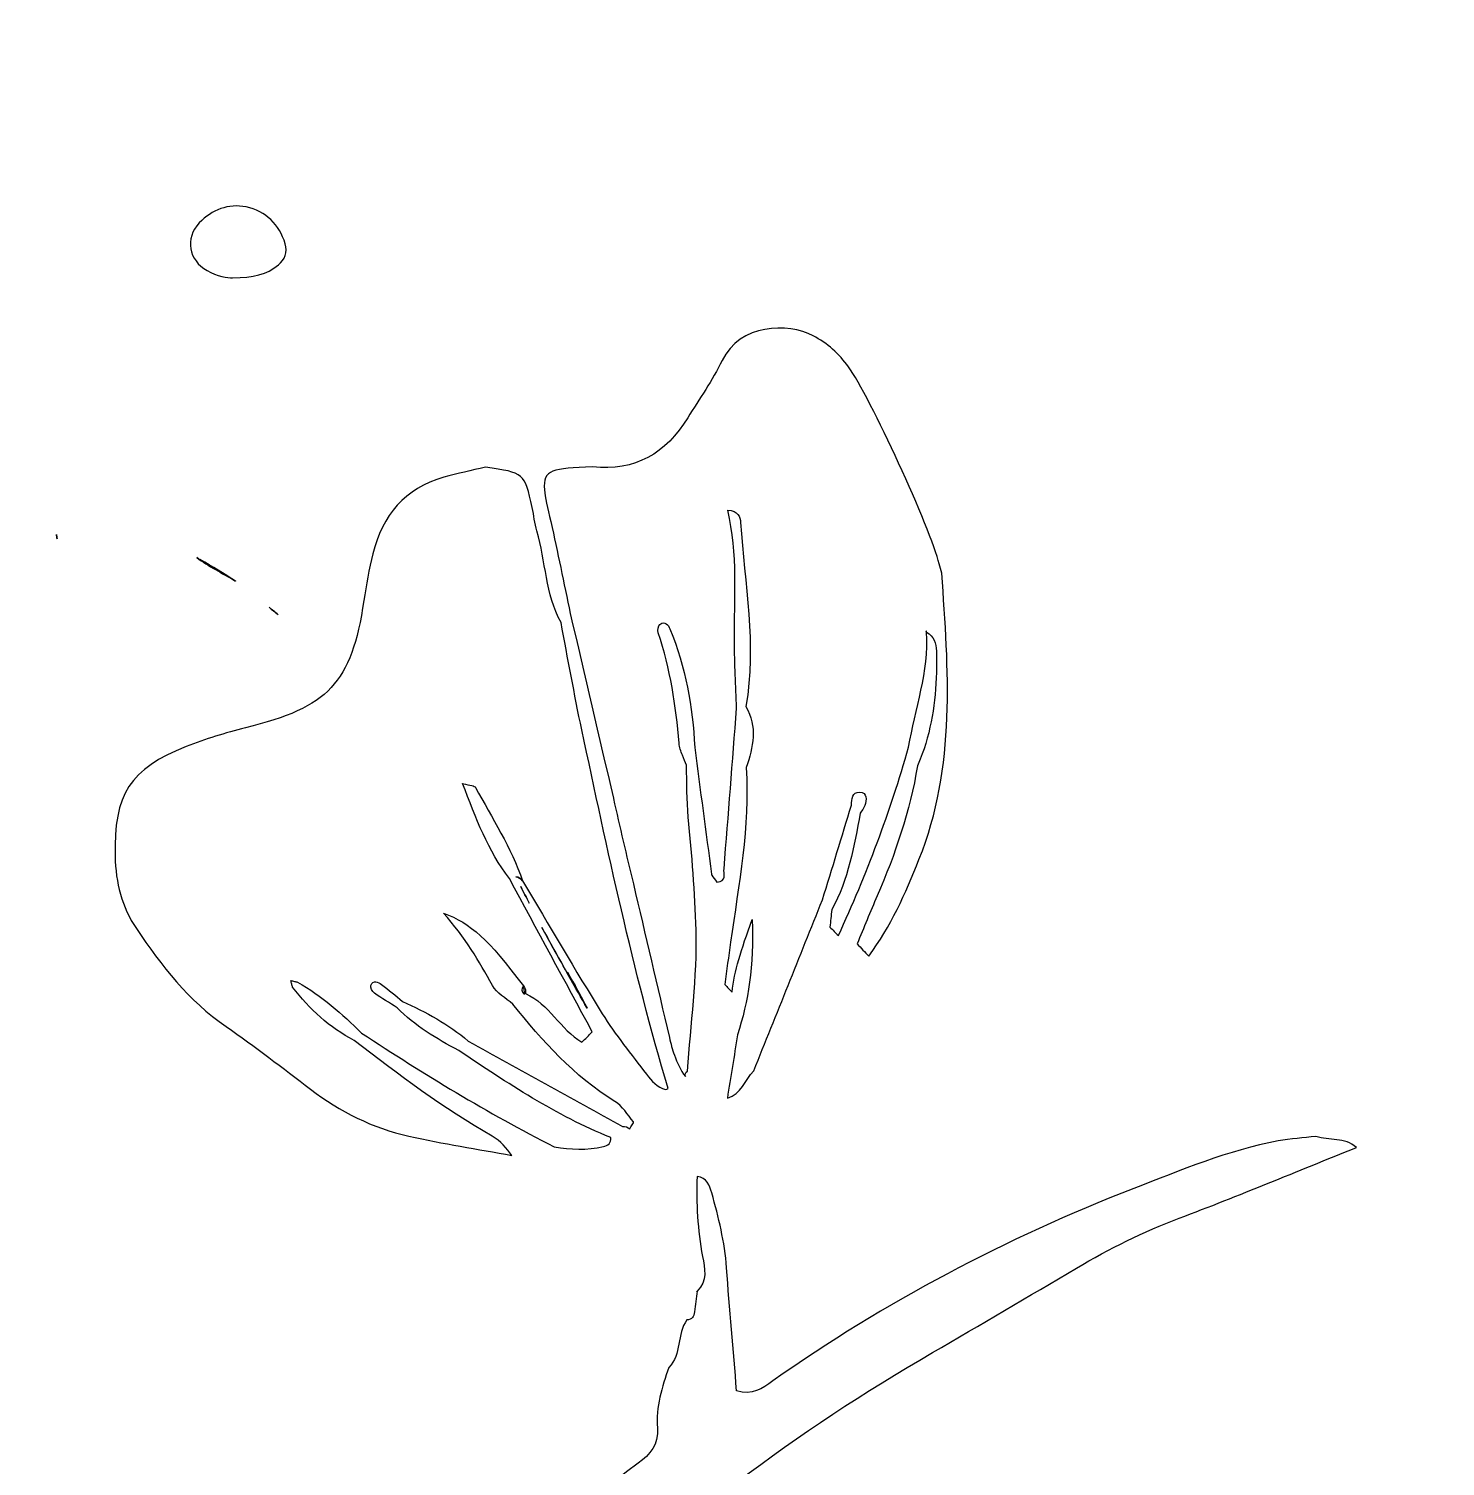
# Model space of a CAD drawing. Header units: centimetres. Extents: x -5.1 to 5.1, y -7 to 7.5.
# Drawn here: x -4.396 to -3.635, y -4.073 to -3.302 of the extents above; entities that cross this region are included whole.
import ezdxf

# ---------------------------------------------------------------- set-up
doc = ezdxf.new("R2010")
doc.units = ezdxf.units.CM
doc.header["$MEASUREMENT"] = 0
doc.layers.add('layer 1', color=7, linetype='Continuous')

msp = doc.modelspace()

# ---------------------------------------------------------------- linework, layer by layer
at = {"layer": 'layer 1', "color": 7}
msp.add_open_spline([(-5.12596, -6.96446), (-5.12596, -6.96446), (5.12594, -6.96446), (5.12594, -6.96446), (5.12594, -6.96446), (5.12594, -6.96446), (5.12594, 7.53467), (5.12594, 7.53467), (5.12594, 7.53467), (5.12594, 7.53467), (-5.12596, 7.53467), (-5.12596, 7.53467), (-5.12596, 7.53467), (-5.12596, 7.53467), (-5.12596, -6.96446), (-5.12596, -6.96446)], degree=3, knots=[0, 0, 0, 0, 0.2, 0.2, 0.2, 0.2, 0.4, 0.4, 0.4, 0.4, 0.6, 0.6, 0.6, 0.6, 1, 1, 1, 1], dxfattribs=at)
at = {"layer": 'layer 1', "color": 17}
for points, knots in [([(-4.30399, -3.40612), (-4.29725, -3.39906), (-4.28839, -3.39557), (-4.27883, -3.39754), (-4.27883, -3.39754), (-4.26828, -3.39977), (-4.26109, -3.40686), (-4.25788, -3.41733), (-4.25788, -3.41733), (-4.25654, -3.42185), (-4.25812, -3.42573), (-4.26158, -3.42869), (-4.26158, -3.42869), (-4.26768, -3.43384), (-4.27499, -3.4354), (-4.2861, -3.43564), (-4.2861, -3.43564), (-4.28875, -3.43564), (-4.29442, -3.43469), (-4.29979, -3.43169), (-4.29979, -3.43169), (-4.3097, -3.42615), (-4.31192, -3.41444), (-4.30399, -3.40612)], [0, 0, 0, 0, 0.142857, 0.142857, 0.142857, 0.142857, 0.285714, 0.285714, 0.285714, 0.285714, 0.428571, 0.428571, 0.428571, 0.428571, 0.571429, 0.571429, 0.571429, 0.571429, 0.714286, 0.714286, 0.714286, 0.714286, 1, 1, 1, 1]), ([(-4.04187, -3.51061), (-4.03566, -3.50045), (-4.02857, -3.49068), (-4.02349, -3.47999), (-4.02349, -3.47999), (-4.01393, -3.46009), (-3.98807, -3.4596), (-3.97463, -3.46665), (-3.97463, -3.46665), (-3.96701, -3.47064), (-3.9607, -3.47628), (-3.95558, -3.48334), (-3.95558, -3.48334), (-3.9445, -3.49851), (-3.91124, -3.57072), (-3.90697, -3.58907), (-3.90697, -3.58907), (-3.90658, -3.59073), (-3.90573, -3.59231), (-3.90559, -3.59397), (-3.90559, -3.59397), (-3.90196, -3.64583), (-3.89776, -3.69772), (-3.9178, -3.74771), (-3.9178, -3.74771), (-3.92507, -3.76588), (-3.933, -3.78369), (-3.94475, -3.79953), (-3.94475, -3.79953), (-3.94683, -3.79735), (-3.94895, -3.79512), (-3.951, -3.79287), (-3.951, -3.79287), (-3.94743, -3.78436), (-3.9439, -3.77576), (-3.94024, -3.76722), (-3.94024, -3.76722), (-3.93053, -3.74475), (-3.92263, -3.72168), (-3.91861, -3.69741), (-3.91861, -3.69741), (-3.91808, -3.69628), (-3.91762, -3.69508), (-3.91716, -3.69384), (-3.91716, -3.69384), (-3.91124, -3.67885), (-3.90884, -3.66319), (-3.90842, -3.64728), (-3.90842, -3.64728), (-3.90831, -3.6435), (-3.90835, -3.63966), (-3.90845, -3.63581), (-3.90845, -3.63581), (-3.90856, -3.63168), (-3.90976, -3.6278), (-3.91371, -3.62565), (-3.91371, -3.62565), (-3.91251, -3.64689), (-3.91974, -3.66689), (-3.92337, -3.68742), (-3.92337, -3.68742), (-3.93329, -3.72203), (-3.94585, -3.75575), (-3.96105, -3.78842), (-3.96105, -3.78842), (-3.96257, -3.78694), (-3.96405, -3.78546), (-3.9656, -3.78394), (-3.9656, -3.78394), (-3.96528, -3.78084), (-3.96497, -3.7777), (-3.96461, -3.77456), (-3.96461, -3.77456), (-3.95565, -3.75844), (-3.95258, -3.74062), (-3.9493, -3.72277), (-3.9493, -3.72277), (-3.94849, -3.7215), (-3.94736, -3.72016), (-3.94687, -3.71871), (-3.94687, -3.71871), (-3.94585, -3.71568), (-3.94542, -3.71173), (-3.94966, -3.71152), (-3.94966, -3.71152), (-3.95364, -3.71127), (-3.95389, -3.71533), (-3.95406, -3.71857), (-3.95406, -3.71857), (-3.95922, -3.73547), (-3.9644, -3.7524), (-3.96959, -3.7693), (-3.96959, -3.7693), (-3.98186, -3.79992), (-3.99418, -3.83044), (-4.00649, -3.86106), (-4.00649, -3.86106), (-4.01118, -3.86593), (-4.01298, -3.87365), (-4.02063, -3.8757), (-4.02063, -3.8757), (-4.01883, -3.86437), (-4.017, -3.85309), (-4.01517, -3.8418), (-4.01517, -3.8418), (-4.00938, -3.82359), (-4.00642, -3.80504), (-4.00723, -3.77988), (-4.00723, -3.77988), (-4.0133, -3.79647), (-4.01707, -3.8073), (-4.01802, -3.8189), (-4.01802, -3.8189), (-4.01933, -3.81749), (-4.02067, -3.81611), (-4.02197, -3.8147), (-4.02197, -3.8147), (-4.02095, -3.80712), (-4.02, -3.79957), (-4.01891, -3.79206), (-4.01891, -3.79206), (-4.0145, -3.76098), (-4.00857, -3.73004), (-4.01051, -3.69836), (-4.01051, -3.69836), (-4.00673, -3.68742), (-4.00434, -3.67641), (-4.01076, -3.66551), (-4.01076, -3.66551), (-4.01076, -3.66551), (-4.01069, -3.66551), (-4.01069, -3.66551), (-4.01069, -3.66551), (-4.00479, -3.63239), (-4.0115, -3.59962), (-4.01354, -3.56681), (-4.01354, -3.56681), (-4.01368, -3.56395), (-4.01488, -3.56042), (-4.02046, -3.56025), (-4.02046, -3.56025), (-4.01481, -3.5837), (-4.01697, -3.60727), (-4.01682, -3.63077), (-4.01682, -3.63077), (-4.01675, -3.64265), (-4.01608, -3.65447), (-4.0157, -3.6664), (-4.0157, -3.6664), (-4.01792, -3.69511), (-4.02003, -3.7239), (-4.02243, -3.75258), (-4.02243, -3.75258), (-4.02264, -3.75512), (-4.02085, -3.75964), (-4.02621, -3.75978), (-4.02621, -3.75978), (-4.02716, -3.7584), (-4.0285, -3.75731), (-4.029, -3.75611), (-4.029, -3.75611), (-4.02903, -3.75593), (-4.0291, -3.75575), (-4.0291, -3.75554), (-4.0291, -3.75554), (-4.03221, -3.73293), (-4.03517, -3.71025), (-4.03813, -3.6876), (-4.03813, -3.6876), (-4.03926, -3.66566), (-4.04311, -3.64431), (-4.05143, -3.62392), (-4.05143, -3.62392), (-4.05231, -3.6218), (-4.05408, -3.61951), (-4.05679, -3.62149), (-4.05679, -3.62149), (-4.05771, -3.62216), (-4.0582, -3.6247), (-4.05775, -3.62604), (-4.05775, -3.62604), (-4.05122, -3.6453), (-4.04822, -3.66513), (-4.04656, -3.6853), (-4.04656, -3.6853), (-4.04635, -3.68746), (-4.04561, -3.68961), (-4.04473, -3.69176), (-4.04473, -3.69176), (-4.04402, -3.69356), (-4.04318, -3.69536), (-4.04254, -3.69712), (-4.04254, -3.69712), (-4.04229, -3.70644), (-4.04251, -3.71575), (-4.04162, -3.72499), (-4.04162, -3.72499), (-4.03972, -3.74514), (-4.03792, -3.76524), (-4.03739, -3.78553), (-4.03739, -3.78553), (-4.03672, -3.811), (-4.04028, -3.83598), (-4.04208, -3.8612), (-4.04208, -3.8612), (-4.043, -3.86198), (-4.04335, -3.86289), (-4.04314, -3.86413), (-4.04314, -3.86413), (-4.04579, -3.86056), (-4.04766, -3.85672), (-4.04907, -3.85259), (-4.04907, -3.85259), (-4.05013, -3.84956), (-4.05097, -3.84638), (-4.05175, -3.84317), (-4.05175, -3.84317), (-4.0582, -3.81569), (-4.06459, -3.78821), (-4.07105, -3.76069), (-4.07105, -3.76069), (-4.07475, -3.74549), (-4.07838, -3.73025), (-4.08174, -3.71497), (-4.08174, -3.71497), (-4.08174, -3.71494), (-4.08177, -3.71483), (-4.08177, -3.7148), (-4.08177, -3.7148), (-4.0895, -3.68178), (-4.09722, -3.64879), (-4.10491, -3.61574), (-4.10491, -3.61574), (-4.10841, -3.59933), (-4.11162, -3.58279), (-4.11539, -3.56638), (-4.11539, -3.56638), (-4.11715, -3.55883), (-4.11842, -3.55333), (-4.11878, -3.54927), (-4.11878, -3.54927), (-4.1198, -3.53816), (-4.11423, -3.53795), (-4.09299, -3.53696), (-4.09299, -3.53696), (-4.07013, -3.5395), (-4.05355, -3.52977), (-4.04187, -3.51061)], [0, 0, 0, 0, 0.015873, 0.015873, 0.015873, 0.015873, 0.031746, 0.031746, 0.031746, 0.031746, 0.047619, 0.047619, 0.047619, 0.047619, 0.063492, 0.063492, 0.063492, 0.063492, 0.079365, 0.079365, 0.079365, 0.079365, 0.095238, 0.095238, 0.095238, 0.095238, 0.111111, 0.111111, 0.111111, 0.111111, 0.126984, 0.126984, 0.126984, 0.126984, 0.142857, 0.142857, 0.142857, 0.142857, 0.15873, 0.15873, 0.15873, 0.15873, 0.174603, 0.174603, 0.174603, 0.174603, 0.190476, 0.190476, 0.190476, 0.190476, 0.206349, 0.206349, 0.206349, 0.206349, 0.222222, 0.222222, 0.222222, 0.222222, 0.238095, 0.238095, 0.238095, 0.238095, 0.253968, 0.253968, 0.253968, 0.253968, 0.269841, 0.269841, 0.269841, 0.269841, 0.285714, 0.285714, 0.285714, 0.285714, 0.301587, 0.301587, 0.301587, 0.301587, 0.31746, 0.31746, 0.31746, 0.31746, 0.333333, 0.333333, 0.333333, 0.333333, 0.349206, 0.349206, 0.349206, 0.349206, 0.365079, 0.365079, 0.365079, 0.365079, 0.380952, 0.380952, 0.380952, 0.380952, 0.396825, 0.396825, 0.396825, 0.396825, 0.412698, 0.412698, 0.412698, 0.412698, 0.428571, 0.428571, 0.428571, 0.428571, 0.444444, 0.444444, 0.444444, 0.444444, 0.460317, 0.460317, 0.460317, 0.460317, 0.47619, 0.47619, 0.47619, 0.47619, 0.492063, 0.492063, 0.492063, 0.492063, 0.507937, 0.507937, 0.507937, 0.507937, 0.52381, 0.52381, 0.52381, 0.52381, 0.539683, 0.539683, 0.539683, 0.539683, 0.555556, 0.555556, 0.555556, 0.555556, 0.571429, 0.571429, 0.571429, 0.571429, 0.587302, 0.587302, 0.587302, 0.587302, 0.603175, 0.603175, 0.603175, 0.603175, 0.619048, 0.619048, 0.619048, 0.619048, 0.634921, 0.634921, 0.634921, 0.634921, 0.650794, 0.650794, 0.650794, 0.650794, 0.666667, 0.666667, 0.666667, 0.666667, 0.68254, 0.68254, 0.68254, 0.68254, 0.698413, 0.698413, 0.698413, 0.698413, 0.714286, 0.714286, 0.714286, 0.714286, 0.730159, 0.730159, 0.730159, 0.730159, 0.746032, 0.746032, 0.746032, 0.746032, 0.761905, 0.761905, 0.761905, 0.761905, 0.777778, 0.777778, 0.777778, 0.777778, 0.793651, 0.793651, 0.793651, 0.793651, 0.809524, 0.809524, 0.809524, 0.809524, 0.825397, 0.825397, 0.825397, 0.825397, 0.84127, 0.84127, 0.84127, 0.84127, 0.857143, 0.857143, 0.857143, 0.857143, 0.873016, 0.873016, 0.873016, 0.873016, 0.888889, 0.888889, 0.888889, 0.888889, 0.904762, 0.904762, 0.904762, 0.904762, 0.920635, 0.920635, 0.920635, 0.920635, 0.936508, 0.936508, 0.936508, 0.936508, 0.952381, 0.952381, 0.952381, 0.952381, 0.968254, 0.968254, 0.968254, 0.968254, 1, 1, 1, 1]), ([(-4.08717, -3.90166), (-4.09592, -3.90367), (-4.10474, -3.90336), (-4.11356, -3.90177), (-4.11356, -3.90177), (-4.14936, -3.88371), (-4.18341, -3.86272), (-4.21688, -3.84081), (-4.21688, -3.84081), (-4.22736, -3.8304), (-4.23844, -3.82084), (-4.25125, -3.81343), (-4.25125, -3.81343), (-4.25181, -3.81329), (-4.25241, -3.81315), (-4.25297, -3.81305), (-4.25297, -3.81305), (-4.25361, -3.8129), (-4.25421, -3.81276), (-4.25488, -3.81266), (-4.25488, -3.81266), (-4.2547, -3.81326), (-4.25453, -3.81389), (-4.25438, -3.81453), (-4.25438, -3.81453), (-4.25421, -3.81509), (-4.2541, -3.81562), (-4.25396, -3.81619), (-4.25396, -3.81619), (-4.24482, -3.8279), (-4.23417, -3.83785), (-4.22087, -3.84473), (-4.22087, -3.84473), (-4.22087, -3.84473), (-4.22087, -3.84473), (-4.22087, -3.84473), (-4.22087, -3.84473), (-4.19706, -3.86314), (-4.173, -3.88113), (-4.14686, -3.89612), (-4.14686, -3.89612), (-4.1422, -3.89881), (-4.13927, -3.90244), (-4.1362, -3.90643), (-4.1362, -3.90643), (-4.15469, -3.903), (-4.17325, -3.90018), (-4.19152, -3.89609), (-4.19152, -3.89609), (-4.21092, -3.89172), (-4.22849, -3.883), (-4.24433, -3.8709), (-4.24433, -3.8709), (-4.25929, -3.85954), (-4.2741, -3.84794), (-4.28959, -3.83728), (-4.28959, -3.83728), (-4.30988, -3.82349), (-4.32431, -3.80465), (-4.33775, -3.78475), (-4.33775, -3.78475), (-4.34558, -3.77308), (-4.34886, -3.76002), (-4.34918, -3.74602), (-4.34918, -3.74602), (-4.34992, -3.71279), (-4.34131, -3.69896), (-4.31101, -3.68707), (-4.31101, -3.68707), (-4.3007, -3.68301), (-4.29002, -3.67973), (-4.27926, -3.67705), (-4.27926, -3.67705), (-4.23456, -3.66601), (-4.22249, -3.6532), (-4.21568, -3.60875), (-4.21568, -3.60875), (-4.21434, -3.60032), (-4.213, -3.59185), (-4.21092, -3.5836), (-4.21092, -3.5836), (-4.20567, -3.5631), (-4.19371, -3.54846), (-4.17279, -3.54257), (-4.17279, -3.54257), (-4.16541, -3.54049), (-4.15794, -3.53894), (-4.15049, -3.53717), (-4.15049, -3.53717), (-4.12954, -3.54017), (-4.12954, -3.54017), (-4.12534, -3.55883), (-4.12534, -3.55883), (-4.12442, -3.563), (-4.12407, -3.5673), (-4.12287, -3.57139), (-4.12287, -3.57139), (-4.11811, -3.58766), (-4.11821, -3.60519), (-4.10989, -3.6205), (-4.10989, -3.6205), (-4.10622, -3.63969), (-4.10283, -3.65892), (-4.09874, -3.67804), (-4.09874, -3.67804), (-4.08495, -3.74256), (-4.07133, -3.80712), (-4.05245, -3.87044), (-4.05245, -3.87044), (-4.05288, -3.87069), (-4.0533, -3.8709), (-4.05376, -3.87111), (-4.05376, -3.87111), (-4.05831, -3.86995), (-4.06138, -3.86646), (-4.06406, -3.86289), (-4.06406, -3.86289), (-4.07217, -3.8522), (-4.08068, -3.84169), (-4.08777, -3.8304), (-4.08777, -3.8304), (-4.10244, -3.80684), (-4.11631, -3.78292), (-4.13052, -3.75914), (-4.13052, -3.75914), (-4.13158, -3.7578), (-4.13278, -3.75713), (-4.13409, -3.75702), (-4.13409, -3.75702), (-4.13409, -3.75702), (-4.13412, -3.75702), (-4.13412, -3.75702), (-4.13412, -3.75702), (-4.13278, -3.75713), (-4.13158, -3.7578), (-4.13052, -3.75914), (-4.13052, -3.75914), (-4.13666, -3.74126), (-4.14689, -3.72542), (-4.15578, -3.70894), (-4.15578, -3.70894), (-4.15624, -3.70806), (-4.15839, -3.70806), (-4.16273, -3.70679), (-4.16273, -3.70679), (-4.15557, -3.7258), (-4.14897, -3.74284), (-4.13762, -3.75784), (-4.13762, -3.75784), (-4.1228, -3.78528), (-4.10795, -3.81273), (-4.09313, -3.84014), (-4.09313, -3.84014), (-4.095, -3.84197), (-4.09687, -3.84388), (-4.0987, -3.84568), (-4.0987, -3.84568), (-4.11031, -3.8388), (-4.11617, -3.82518), (-4.12894, -3.81961), (-4.12894, -3.81961), (-4.12894, -3.81961), (-4.12897, -3.81961), (-4.12897, -3.81961), (-4.12897, -3.81961), (-4.12869, -3.81806), (-4.12904, -3.81668), (-4.13007, -3.81544), (-4.13007, -3.81544), (-4.12982, -3.81686), (-4.12954, -3.81823), (-4.12922, -3.81964), (-4.12922, -3.81964), (-4.12947, -3.81968), (-4.12968, -3.81968), (-4.12989, -3.81971), (-4.12989, -3.81971), (-4.13119, -3.81851), (-4.13119, -3.81714), (-4.13007, -3.81544), (-4.13007, -3.81544), (-4.14926, -3.79029), (-4.1579, -3.78204), (-4.173, -3.77639), (-4.173, -3.77639), (-4.16129, -3.78955), (-4.15384, -3.80229), (-4.14665, -3.81523), (-4.14665, -3.81523), (-4.14442, -3.81933), (-4.13945, -3.82201), (-4.13575, -3.82532), (-4.13575, -3.82532), (-4.1198, -3.84511), (-4.10297, -3.86388), (-4.08107, -3.87743), (-4.08107, -3.87743), (-4.07701, -3.87997), (-4.07412, -3.88452), (-4.07101, -3.88836), (-4.07101, -3.88836), (-4.07066, -3.88882), (-4.07232, -3.89087), (-4.07302, -3.89221), (-4.07302, -3.89221), (-4.07412, -3.89119), (-4.07535, -3.89076), (-4.07683, -3.89087), (-4.07683, -3.89087), (-4.10445, -3.87559), (-4.13208, -3.86032), (-4.1597, -3.84508), (-4.1597, -3.84508), (-4.17025, -3.83605), (-4.18238, -3.82952), (-4.19491, -3.82381), (-4.19491, -3.82381), (-4.19865, -3.82074), (-4.20231, -3.81756), (-4.20616, -3.8147), (-4.20616, -3.8147), (-4.20799, -3.81336), (-4.21068, -3.81192), (-4.21202, -3.81527), (-4.21202, -3.81527), (-4.21237, -3.81622), (-4.21117, -3.81851), (-4.21004, -3.81933), (-4.21004, -3.81933), (-4.20612, -3.82215), (-4.20193, -3.82455), (-4.19787, -3.82716), (-4.19787, -3.82716), (-4.18838, -3.83696), (-4.17667, -3.8437), (-4.16478, -3.85016), (-4.16478, -3.85016), (-4.13864, -3.86759), (-4.11257, -3.88508), (-4.08322, -3.89683), (-4.08322, -3.89683), (-4.08276, -3.8999), (-4.0848, -3.9011), (-4.08717, -3.90166)], [0, 0, 0, 0, 0.016129, 0.016129, 0.016129, 0.016129, 0.032258, 0.032258, 0.032258, 0.032258, 0.048387, 0.048387, 0.048387, 0.048387, 0.064516, 0.064516, 0.064516, 0.064516, 0.080645, 0.080645, 0.080645, 0.080645, 0.096774, 0.096774, 0.096774, 0.096774, 0.112903, 0.112903, 0.112903, 0.112903, 0.129032, 0.129032, 0.129032, 0.129032, 0.145161, 0.145161, 0.145161, 0.145161, 0.16129, 0.16129, 0.16129, 0.16129, 0.177419, 0.177419, 0.177419, 0.177419, 0.193548, 0.193548, 0.193548, 0.193548, 0.209677, 0.209677, 0.209677, 0.209677, 0.225806, 0.225806, 0.225806, 0.225806, 0.241935, 0.241935, 0.241935, 0.241935, 0.258065, 0.258065, 0.258065, 0.258065, 0.274194, 0.274194, 0.274194, 0.274194, 0.290323, 0.290323, 0.290323, 0.290323, 0.306452, 0.306452, 0.306452, 0.306452, 0.322581, 0.322581, 0.322581, 0.322581, 0.33871, 0.33871, 0.33871, 0.33871, 0.354839, 0.354839, 0.354839, 0.354839, 0.370968, 0.370968, 0.370968, 0.370968, 0.387097, 0.387097, 0.387097, 0.387097, 0.403226, 0.403226, 0.403226, 0.403226, 0.419355, 0.419355, 0.419355, 0.419355, 0.435484, 0.435484, 0.435484, 0.435484, 0.451613, 0.451613, 0.451613, 0.451613, 0.467742, 0.467742, 0.467742, 0.467742, 0.483871, 0.483871, 0.483871, 0.483871, 0.5, 0.5, 0.5, 0.5, 0.516129, 0.516129, 0.516129, 0.516129, 0.532258, 0.532258, 0.532258, 0.532258, 0.548387, 0.548387, 0.548387, 0.548387, 0.564516, 0.564516, 0.564516, 0.564516, 0.580645, 0.580645, 0.580645, 0.580645, 0.596774, 0.596774, 0.596774, 0.596774, 0.612903, 0.612903, 0.612903, 0.612903, 0.629032, 0.629032, 0.629032, 0.629032, 0.645161, 0.645161, 0.645161, 0.645161, 0.66129, 0.66129, 0.66129, 0.66129, 0.677419, 0.677419, 0.677419, 0.677419, 0.693548, 0.693548, 0.693548, 0.693548, 0.709677, 0.709677, 0.709677, 0.709677, 0.725806, 0.725806, 0.725806, 0.725806, 0.741935, 0.741935, 0.741935, 0.741935, 0.758065, 0.758065, 0.758065, 0.758065, 0.774194, 0.774194, 0.774194, 0.774194, 0.790323, 0.790323, 0.790323, 0.790323, 0.806452, 0.806452, 0.806452, 0.806452, 0.822581, 0.822581, 0.822581, 0.822581, 0.83871, 0.83871, 0.83871, 0.83871, 0.854839, 0.854839, 0.854839, 0.854839, 0.870968, 0.870968, 0.870968, 0.870968, 0.887097, 0.887097, 0.887097, 0.887097, 0.903226, 0.903226, 0.903226, 0.903226, 0.919355, 0.919355, 0.919355, 0.919355, 0.935484, 0.935484, 0.935484, 0.935484, 0.951613, 0.951613, 0.951613, 0.951613, 0.967742, 0.967742, 0.967742, 0.967742, 1, 1, 1, 1]), ([(-4.38061, -3.57326), (-4.38061, -3.57326), (-4.38061, -3.57326), (-4.38061, -3.57326), (-4.38061, -3.57326), (-4.3805, -3.57404), (-4.38047, -3.57481), (-4.38029, -3.57563), (-4.38029, -3.57563), (-4.38047, -3.57481), (-4.3805, -3.57404), (-4.38061, -3.57326)], [0, 0, 0, 0, 0.25, 0.25, 0.25, 0.25, 0.5, 0.5, 0.5, 0.5, 1, 1, 1, 1]), ([(-4.2849, -3.59806), (-4.29185, -3.59401), (-4.29905, -3.59027), (-4.3054, -3.58568), (-4.3054, -3.58568), (-4.29905, -3.59027), (-4.29181, -3.59397), (-4.2849, -3.59806)], [0, 0, 0, 0, 0.333333, 0.333333, 0.333333, 0.333333, 1, 1, 1, 1]), ([(-4.28448, -3.59831), (-4.28458, -3.59824), (-4.28472, -3.59813), (-4.28486, -3.5981), (-4.28486, -3.5981), (-4.29093, -3.59415), (-4.29714, -3.59037), (-4.30346, -3.58677), (-4.30346, -3.58677), (-4.297, -3.59044), (-4.29069, -3.59429), (-4.28448, -3.59831)], [0, 0, 0, 0, 0.25, 0.25, 0.25, 0.25, 0.5, 0.5, 0.5, 0.5, 1, 1, 1, 1]), ([(-4.26656, -3.61228), (-4.26659, -3.61228), (-4.26659, -3.61224), (-4.26659, -3.61224), (-4.26659, -3.61224), (-4.26504, -3.61373), (-4.2632, -3.61486), (-4.26172, -3.61641), (-4.26172, -3.61641), (-4.2632, -3.61486), (-4.265, -3.61373), (-4.26656, -3.61228)], [0, 0, 0, 0, 0.25, 0.25, 0.25, 0.25, 0.5, 0.5, 0.5, 0.5, 1, 1, 1, 1]), ([(-3.91371, -3.62502), (-3.91371, -3.62523), (-3.91371, -3.62544), (-3.91371, -3.62565), (-3.91371, -3.62565), (-3.91385, -3.62554), (-3.91399, -3.62547), (-3.91417, -3.62537), (-3.91417, -3.62537), (-3.91417, -3.62537), (-3.91371, -3.62502), (-3.91371, -3.62502)], [0, 0, 0, 0, 0.25, 0.25, 0.25, 0.25, 0.5, 0.5, 0.5, 0.5, 1, 1, 1, 1]), ([(-4.12696, -3.77099), (-4.12696, -3.77099), (-4.12693, -3.77103), (-4.12693, -3.77107), (-4.12693, -3.77107), (-4.12837, -3.7681), (-4.13014, -3.76524), (-4.13151, -3.76221), (-4.13151, -3.76221), (-4.13014, -3.76521), (-4.12841, -3.76803), (-4.12696, -3.77099)], [0, 0, 0, 0, 0.25, 0.25, 0.25, 0.25, 0.5, 0.5, 0.5, 0.5, 1, 1, 1, 1]), ([(-4.11447, -3.79435), (-4.10833, -3.80539), (-4.10216, -3.81647), (-4.09592, -3.82747), (-4.09592, -3.82747), (-4.09916, -3.82088), (-4.1028, -3.81442), (-4.10647, -3.80804), (-4.10647, -3.80804), (-4.10276, -3.81442), (-4.09916, -3.82088), (-4.09592, -3.82747), (-4.09592, -3.82747), (-4.10407, -3.81305), (-4.11232, -3.79869), (-4.12019, -3.78412), (-4.12019, -3.78412), (-4.11828, -3.78754), (-4.11645, -3.79096), (-4.11447, -3.79435)], [0, 0, 0, 0, 0.166667, 0.166667, 0.166667, 0.166667, 0.333333, 0.333333, 0.333333, 0.333333, 0.5, 0.5, 0.5, 0.5, 0.666667, 0.666667, 0.666667, 0.666667, 1, 1, 1, 1]), ([(-4.14478, -4.13954), (-4.14033, -4.13559), (-4.13578, -4.13171), (-4.13119, -4.12786), (-4.13119, -4.12786), (-4.11483, -4.11428), (-4.0974, -4.1019), (-4.08392, -4.08497), (-4.08392, -4.08497), (-4.07972, -4.07975), (-4.07401, -4.07562), (-4.06854, -4.07156), (-4.06854, -4.07156), (-4.06198, -4.0668), (-4.05743, -4.06175), (-4.0582, -4.05265), (-4.0582, -4.05265), (-4.05916, -4.04147), (-4.05574, -4.03071), (-4.052, -4.02016), (-4.052, -4.02016), (-4.04501, -4.01311), (-4.04783, -4.00235), (-4.0424, -3.99469), (-4.0424, -3.99469), (-4.03954, -3.99466), (-4.03859, -3.99279), (-4.03831, -3.99035), (-4.03831, -3.99035), (-4.03781, -3.98661), (-4.03736, -3.98294), (-4.0369, -3.97924), (-4.0369, -3.97924), (-4.037, -3.97931), (-4.03714, -3.97945), (-4.03725, -3.97952), (-4.03725, -3.97952), (-4.03725, -3.97952), (-4.0369, -3.97917), (-4.0369, -3.97917), (-4.0369, -3.97917), (-4.0369, -3.97917), (-4.0369, -3.97924), (-4.0369, -3.97924), (-4.0369, -3.97924), (-4.03108, -3.97388), (-4.03273, -3.96693), (-4.03393, -3.96061), (-4.03393, -3.96061), (-4.03669, -3.94643), (-4.03729, -3.93207), (-4.0369, -3.91771), (-4.0369, -3.91771), (-4.03168, -3.91835), (-4.03009, -3.92248), (-4.029, -3.92653), (-4.029, -3.92653), (-4.02536, -3.93969), (-4.02205, -3.95289), (-4.02102, -3.96665), (-4.02102, -3.96665), (-4.01951, -3.98876), (-4.01746, -4.01081), (-4.01566, -4.03269), (-4.01566, -4.03269), (-4.00744, -4.03561), (-4.0018, -4.03134), (-3.99629, -4.02743), (-3.99629, -4.02743), (-3.936, -3.98506), (-3.87127, -3.95077), (-3.80258, -3.92417), (-3.80258, -3.92417), (-3.77722, -3.91433), (-3.75196, -3.90374), (-3.72497, -3.89866), (-3.72497, -3.89866), (-3.71834, -3.89747), (-3.71153, -3.89701), (-3.70479, -3.8962), (-3.70479, -3.8962), (-3.69767, -3.89866), (-3.68931, -3.89651), (-3.68306, -3.90216), (-3.68306, -3.90216), (-3.71474, -3.91486), (-3.74617, -3.92809), (-3.7781, -3.94005), (-3.7781, -3.94005), (-3.7974, -3.94735), (-3.8156, -3.95641), (-3.83327, -3.96689), (-3.83327, -3.96689), (-3.85899, -3.98206), (-3.88471, -3.9973), (-3.9106, -4.01222), (-3.9106, -4.01222), (-3.98352, -4.05428), (-4.04999, -4.10476), (-4.11116, -4.16247), (-4.11116, -4.16247), (-4.12604, -4.17648), (-4.13998, -4.19168), (-4.15702, -4.20336), (-4.15702, -4.20336), (-4.1591, -4.20473), (-4.16076, -4.20685), (-4.16213, -4.20897), (-4.16213, -4.20897), (-4.16294, -4.21024), (-4.16347, -4.21232), (-4.16294, -4.21362), (-4.16294, -4.21362), (-4.16252, -4.21472), (-4.16048, -4.21595), (-4.15921, -4.21585), (-4.15921, -4.21585), (-4.14128, -4.21472), (-4.12357, -4.2119), (-4.10625, -4.20717), (-4.10625, -4.20717), (-4.09465, -4.20399), (-4.08293, -4.20163), (-4.07101, -4.20117), (-4.07101, -4.20117), (-4.0521, -4.20036), (-4.03362, -4.19729), (-4.01559, -4.19175), (-4.01559, -4.19175), (-4.00479, -4.1884), (-3.99368, -4.18872), (-3.98264, -4.18794), (-3.98264, -4.18794), (-3.97975, -4.18773), (-3.97752, -4.18872), (-3.97682, -4.19136), (-3.97682, -4.19136), (-3.97576, -4.19535), (-3.97837, -4.19842), (-3.98151, -4.19941), (-3.98151, -4.19941), (-3.98716, -4.20121), (-3.99312, -4.20244), (-3.99901, -4.20287), (-3.99901, -4.20287), (-4.01951, -4.20417), (-4.03979, -4.20685), (-4.0599, -4.21094), (-4.0599, -4.21094), (-4.06653, -4.21225), (-4.07344, -4.21267), (-4.07937, -4.21662), (-4.07937, -4.21662), (-4.06593, -4.22368), (-4.0563, -4.2258), (-4.04258, -4.22368), (-4.04258, -4.22368), (-4.02649, -4.22121), (-4.01044, -4.22061), (-3.99428, -4.22167), (-3.99428, -4.22167), (-3.99456, -4.22798), (-3.99873, -4.22879), (-4.00307, -4.2289), (-4.00307, -4.2289), (-4.01076, -4.22911), (-4.01848, -4.22918), (-4.02614, -4.22908), (-4.02614, -4.22908), (-4.05708, -4.22876), (-4.08752, -4.23229), (-4.11744, -4.24019), (-4.11744, -4.24019), (-4.14453, -4.24735), (-4.17113, -4.25628), (-4.19886, -4.26107), (-4.19886, -4.26107), (-4.21198, -4.26337), (-4.22175, -4.27049), (-4.23107, -4.28019), (-4.23107, -4.28019), (-4.27851, -4.32979), (-4.31788, -4.38564), (-4.35694, -4.44173), (-4.35694, -4.44173), (-4.36812, -4.45782), (-4.38026, -4.4733), (-4.3896, -4.49034), (-4.3896, -4.49034), (-4.44287, -4.5876), (-4.49727, -4.68441), (-4.53304, -4.7901), (-4.53304, -4.7901), (-4.54807, -4.83458), (-4.5625, -4.87921), (-4.57248, -4.92521), (-4.57248, -4.92521), (-4.57337, -4.92934), (-4.57435, -4.93354), (-4.57432, -4.9377), (-4.57432, -4.9377), (-4.57414, -4.94574), (-4.56786, -4.95001), (-4.56045, -4.94712), (-4.56045, -4.94712), (-4.54613, -4.94165), (-4.53266, -4.93495), (-4.52006, -4.92557), (-4.52006, -4.92557), (-4.47325, -4.89068), (-4.42234, -4.86319), (-4.36653, -4.84517), (-4.36653, -4.84517), (-4.36473, -4.847), (-4.3629, -4.84877), (-4.3611, -4.85057), (-4.3611, -4.85057), (-4.37038, -4.85614), (-4.37966, -4.86182), (-4.38915, -4.86711), (-4.38915, -4.86711), (-4.39313, -4.86933), (-4.3956, -4.87219), (-4.39603, -4.87678), (-4.39603, -4.87678), (-4.39659, -4.87826), (-4.39687, -4.87981), (-4.39684, -4.8814), (-4.39684, -4.8814), (-4.41172, -4.88725), (-4.42679, -4.89262), (-4.44143, -4.899), (-4.44143, -4.899), (-4.47036, -4.91177), (-4.49713, -4.92758), (-4.51837, -4.95082), (-4.51837, -4.95082), (-4.52228, -4.95506), (-4.52602, -4.95964), (-4.52959, -4.96448), (-4.52959, -4.96448), (-4.53343, -4.96882), (-4.53738, -4.97305), (-4.54102, -4.9776), (-4.54102, -4.9776), (-4.54169, -4.97841), (-4.54151, -4.98106), (-4.5407, -4.9818), (-4.5407, -4.9818), (-4.53985, -4.98261), (-4.53749, -4.98279), (-4.5364, -4.98212), (-4.5364, -4.98212), (-4.53124, -4.97908), (-4.52775, -4.97439), (-4.525, -4.9691), (-4.525, -4.9691), (-4.49798, -4.93731), (-4.46249, -4.91763), (-4.42573, -4.89988), (-4.42573, -4.89988), (-4.42446, -4.89925), (-4.42315, -4.8989), (-4.42199, -4.89897), (-4.42199, -4.89897), (-4.42079, -4.89981), (-4.41931, -4.90094), (-4.4174, -4.90246), (-4.4174, -4.90246), (-4.46203, -4.93188), (-4.50447, -4.96409), (-4.54186, -5.00251), (-4.54186, -5.00251), (-4.54599, -5.00678), (-4.55044, -5.01097), (-4.55351, -5.01595), (-4.55351, -5.01595), (-4.55996, -5.02632), (-4.56871, -5.03447), (-4.57898, -5.04022), (-4.57898, -5.04022), (-4.59577, -5.04953), (-4.60272, -5.0634), (-4.60244, -5.08178), (-4.60244, -5.08178), (-4.60864, -5.07028), (-4.6043, -5.05729), (-4.60752, -5.04537), (-4.60752, -5.04537), (-4.60674, -5.03602), (-4.60625, -5.02664), (-4.60522, -5.01729), (-4.60522, -5.01729), (-4.60021, -4.97326), (-4.59499, -4.92923), (-4.5819, -4.88662), (-4.5819, -4.88662), (-4.57266, -4.85649), (-4.56366, -4.82636), (-4.55456, -4.79613), (-4.55456, -4.79613), (-4.55199, -4.79088), (-4.54892, -4.78572), (-4.54684, -4.78022), (-4.54684, -4.78022), (-4.52645, -4.72702), (-4.5032, -4.67499), (-4.47868, -4.62359), (-4.47868, -4.62359), (-4.46259, -4.58983), (-4.44619, -4.55621), (-4.42993, -4.52255), (-4.42993, -4.52255), (-4.4144, -4.49532), (-4.39888, -4.46808), (-4.38336, -4.44078), (-4.38336, -4.44078), (-4.38234, -4.43894), (-4.38297, -4.43746), (-4.38502, -4.43672), (-4.38502, -4.43672), (-4.39105, -4.44314), (-4.39864, -4.4539), (-4.40671, -4.46724), (-4.40671, -4.46724), (-4.41645, -4.48332), (-4.42689, -4.50315), (-4.43628, -4.52368), (-4.43628, -4.52368), (-4.47508, -4.59477), (-4.511, -4.6673), (-4.54151, -4.7424), (-4.54151, -4.7424), (-4.54271, -4.7411), (-4.54391, -4.73983), (-4.54511, -4.73852), (-4.54511, -4.73852), (-4.54564, -4.73905), (-4.54606, -4.73965), (-4.54648, -4.74025), (-4.54648, -4.74025), (-4.54627, -4.73958), (-4.54581, -4.73902), (-4.54514, -4.73852), (-4.54514, -4.73852), (-4.54536, -4.73676), (-4.54557, -4.735), (-4.54578, -4.7332), (-4.54578, -4.7332), (-4.54197, -4.72141), (-4.53812, -4.70967), (-4.53428, -4.69792), (-4.53428, -4.69792), (-4.52634, -4.67862), (-4.51844, -4.65936), (-4.5105, -4.64003), (-4.5105, -4.64003), (-4.49904, -4.61713), (-4.48694, -4.59462), (-4.47625, -4.57141), (-4.47625, -4.57141), (-4.44795, -4.50989), (-4.41246, -4.45277), (-4.37373, -4.39753), (-4.37373, -4.39753), (-4.30734, -4.3027), (-4.23103, -4.21676), (-4.14478, -4.13954)], [0, 0, 0, 0, 0.010753, 0.010753, 0.010753, 0.010753, 0.021505, 0.021505, 0.021505, 0.021505, 0.032258, 0.032258, 0.032258, 0.032258, 0.043011, 0.043011, 0.043011, 0.043011, 0.053763, 0.053763, 0.053763, 0.053763, 0.064516, 0.064516, 0.064516, 0.064516, 0.075269, 0.075269, 0.075269, 0.075269, 0.086022, 0.086022, 0.086022, 0.086022, 0.096774, 0.096774, 0.096774, 0.096774, 0.107527, 0.107527, 0.107527, 0.107527, 0.11828, 0.11828, 0.11828, 0.11828, 0.129032, 0.129032, 0.129032, 0.129032, 0.139785, 0.139785, 0.139785, 0.139785, 0.150538, 0.150538, 0.150538, 0.150538, 0.16129, 0.16129, 0.16129, 0.16129, 0.172043, 0.172043, 0.172043, 0.172043, 0.182796, 0.182796, 0.182796, 0.182796, 0.193548, 0.193548, 0.193548, 0.193548, 0.204301, 0.204301, 0.204301, 0.204301, 0.215054, 0.215054, 0.215054, 0.215054, 0.225806, 0.225806, 0.225806, 0.225806, 0.236559, 0.236559, 0.236559, 0.236559, 0.247312, 0.247312, 0.247312, 0.247312, 0.258065, 0.258065, 0.258065, 0.258065, 0.268817, 0.268817, 0.268817, 0.268817, 0.27957, 0.27957, 0.27957, 0.27957, 0.290323, 0.290323, 0.290323, 0.290323, 0.301075, 0.301075, 0.301075, 0.301075, 0.311828, 0.311828, 0.311828, 0.311828, 0.322581, 0.322581, 0.322581, 0.322581, 0.333333, 0.333333, 0.333333, 0.333333, 0.344086, 0.344086, 0.344086, 0.344086, 0.354839, 0.354839, 0.354839, 0.354839, 0.365591, 0.365591, 0.365591, 0.365591, 0.376344, 0.376344, 0.376344, 0.376344, 0.387097, 0.387097, 0.387097, 0.387097, 0.397849, 0.397849, 0.397849, 0.397849, 0.408602, 0.408602, 0.408602, 0.408602, 0.419355, 0.419355, 0.419355, 0.419355, 0.430108, 0.430108, 0.430108, 0.430108, 0.44086, 0.44086, 0.44086, 0.44086, 0.451613, 0.451613, 0.451613, 0.451613, 0.462366, 0.462366, 0.462366, 0.462366, 0.473118, 0.473118, 0.473118, 0.473118, 0.483871, 0.483871, 0.483871, 0.483871, 0.494624, 0.494624, 0.494624, 0.494624, 0.505376, 0.505376, 0.505376, 0.505376, 0.516129, 0.516129, 0.516129, 0.516129, 0.526882, 0.526882, 0.526882, 0.526882, 0.537634, 0.537634, 0.537634, 0.537634, 0.548387, 0.548387, 0.548387, 0.548387, 0.55914, 0.55914, 0.55914, 0.55914, 0.569892, 0.569892, 0.569892, 0.569892, 0.580645, 0.580645, 0.580645, 0.580645, 0.591398, 0.591398, 0.591398, 0.591398, 0.602151, 0.602151, 0.602151, 0.602151, 0.612903, 0.612903, 0.612903, 0.612903, 0.623656, 0.623656, 0.623656, 0.623656, 0.634409, 0.634409, 0.634409, 0.634409, 0.645161, 0.645161, 0.645161, 0.645161, 0.655914, 0.655914, 0.655914, 0.655914, 0.666667, 0.666667, 0.666667, 0.666667, 0.677419, 0.677419, 0.677419, 0.677419, 0.688172, 0.688172, 0.688172, 0.688172, 0.698925, 0.698925, 0.698925, 0.698925, 0.709677, 0.709677, 0.709677, 0.709677, 0.72043, 0.72043, 0.72043, 0.72043, 0.731183, 0.731183, 0.731183, 0.731183, 0.741935, 0.741935, 0.741935, 0.741935, 0.752688, 0.752688, 0.752688, 0.752688, 0.763441, 0.763441, 0.763441, 0.763441, 0.774194, 0.774194, 0.774194, 0.774194, 0.784946, 0.784946, 0.784946, 0.784946, 0.795699, 0.795699, 0.795699, 0.795699, 0.806452, 0.806452, 0.806452, 0.806452, 0.817204, 0.817204, 0.817204, 0.817204, 0.827957, 0.827957, 0.827957, 0.827957, 0.83871, 0.83871, 0.83871, 0.83871, 0.849462, 0.849462, 0.849462, 0.849462, 0.860215, 0.860215, 0.860215, 0.860215, 0.870968, 0.870968, 0.870968, 0.870968, 0.88172, 0.88172, 0.88172, 0.88172, 0.892473, 0.892473, 0.892473, 0.892473, 0.903226, 0.903226, 0.903226, 0.903226, 0.913978, 0.913978, 0.913978, 0.913978, 0.924731, 0.924731, 0.924731, 0.924731, 0.935484, 0.935484, 0.935484, 0.935484, 0.946237, 0.946237, 0.946237, 0.946237, 0.956989, 0.956989, 0.956989, 0.956989, 0.967742, 0.967742, 0.967742, 0.967742, 0.978495, 0.978495, 0.978495, 0.978495, 1, 1, 1, 1])]:
    msp.add_open_spline(points, degree=3, knots=knots, dxfattribs=at)

doc.saveas('drawing.dxf')
